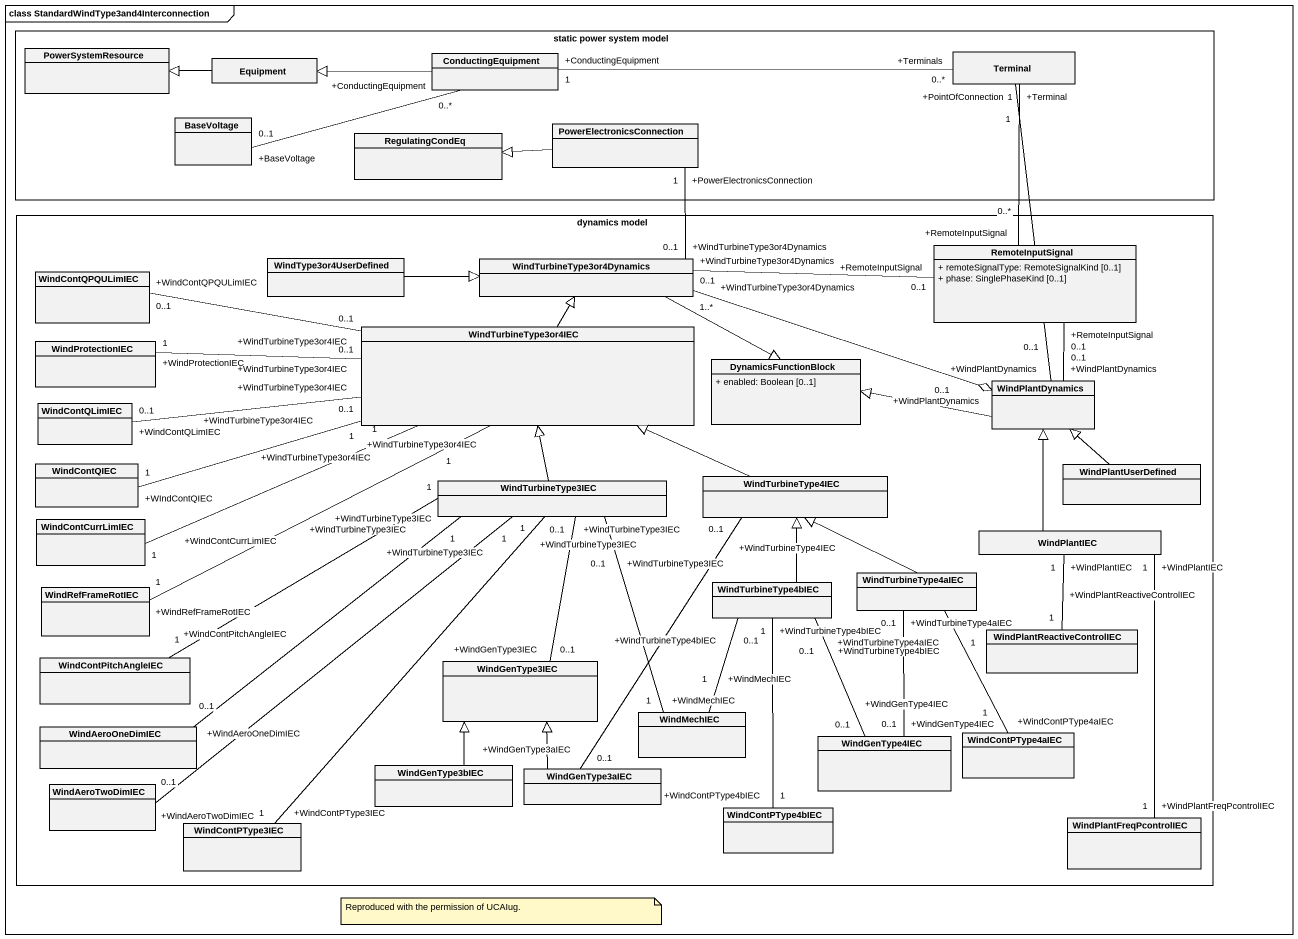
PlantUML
@startuml
mainframe class StandardWindType3and4Interconnection
hide circle
hide empty members
skinparam classAttributeIconSize 0
rectangle "static power system model" as static_power_system_model {
  class PowerSystemResource
  class Equipment
  class ConductingEquipment
  class Terminal
  class BaseVoltage
  class PowerElectronicsConnection
  class RegulatingCondEq
}
rectangle "dynamics model" as dynamics_model {
  class WindContQPQULimIEC
  class WindType3or4UserDefined
  class WindTurbineType3or4Dynamics
  class RemoteInputSignal {
    + remoteSignalType: RemoteSignalKind [0..1]
    + phase: SinglePhaseKind [0..1]
  }
  class WindProtectionIEC
  class WindTurbineType3or4IEC
  class DynamicsFunctionBlock {
    + enabled: Boolean [0..1]
  }
  class WindPlantDynamics
  class WindContQLimIEC
  class WindContQIEC
  class WindPlantUserDefined
  class WindTurbineType3IEC
  class WindTurbineType4IEC
  class WindContCurrLimIEC
  class WindPlantIEC
  class WindRefFrameRotIEC
  class WindTurbineType4bIEC
  class WindTurbineType4aIEC
  class WindPlantReactiveControlIEC
  class WindContPitchAngleIEC
  class WindGenType3IEC
  class WindAeroOneDimIEC
  class WindMechIEC
  class WindGenType4IEC
  class WindContPType4aIEC
  class WindAeroTwoDimIEC
  class WindGenType3bIEC
  class WindGenType3aIEC
  class WindContPType3IEC
  class WindContPType4bIEC
  class WindPlantFreqPcontrolIEC
}
Equipment -left-|> PowerSystemResource
ConductingEquipment -left-|> Equipment
Terminal "+Terminals\n0..*" -left- "+ConductingEquipment\n1" ConductingEquipment
BaseVoltage "+BaseVoltage\n0..1" -right- "+ConductingEquipment\n0..*" ConductingEquipment
PowerElectronicsConnection -left-|> RegulatingCondEq
WindContQPQULimIEC "+WindContQPQULimIEC\n0..1" -right- "+WindTurbineType3or4IEC\n0..1" WindTurbineType3or4IEC
WindType3or4UserDefined -right-|> WindTurbineType3or4Dynamics
WindTurbineType3or4Dynamics "+WindTurbineType3or4Dynamics\n0..1" -up- "+PowerElectronicsConnection\n1" PowerElectronicsConnection
WindTurbineType3or4Dynamics "+WindTurbineType3or4Dynamics\n0..1" -right- "+RemoteInputSignal\n0..1" RemoteInputSignal
WindTurbineType3or4Dynamics -right-|> DynamicsFunctionBlock
RemoteInputSignal "+RemoteInputSignal\n0..*" -up- "+Terminal\n1" Terminal
WindProtectionIEC "+WindProtectionIEC\n1" -right- "+WindTurbineType3or4IEC\n0..1" WindTurbineType3or4IEC
WindTurbineType3or4IEC -up-|> WindTurbineType3or4Dynamics
WindPlantDynamics "+WindPlantDynamics\n0..1" -up- "+PointOfConnection\n1" Terminal
WindPlantDynamics "+WindPlantDynamics\n0..1" o-left- "+WindTurbineType3or4Dynamics\n1..*" WindTurbineType3or4Dynamics
WindPlantDynamics "+WindPlantDynamics\n0..1" -up- "+RemoteInputSignal\n0..1" RemoteInputSignal
WindPlantDynamics -left-|> DynamicsFunctionBlock
WindContQLimIEC "+WindContQLimIEC\n0..1" -right- "+WindTurbineType3or4IEC\n0..1" WindTurbineType3or4IEC
WindContQIEC "+WIndContQIEC\n1" -right- "+WindTurbineType3or4IEC\n1" WindTurbineType3or4IEC
WindPlantUserDefined -up-|> WindPlantDynamics
WindTurbineType3IEC -up-|> WindTurbineType3or4IEC
WindTurbineType4IEC -left-|> WindTurbineType3or4IEC
WindContCurrLimIEC "+WindContCurrLimIEC\n1" -right- "+WindTurbineType3or4IEC\n1" WindTurbineType3or4IEC
WindPlantIEC -up-|> WindPlantDynamics
WindPlantIEC "+WindPlantIEC\n1" -- "+WindPlantReactiveControlIEC\n1" WindPlantReactiveControlIEC
WindRefFrameRotIEC "+WindRefFrameRotIEC\n1" -right- "+WindTurbineType3or4IEC\n1" WindTurbineType3or4IEC
WindTurbineType4bIEC -up-|> WindTurbineType4IEC
WindTurbineType4aIEC -up-|> WindTurbineType4IEC
WindContPitchAngleIEC "+WindContPitchAngleIEC\n1" -right- "+WindTurbineType3IEC\n1" WindTurbineType3IEC
WindGenType3IEC "+WindGenType3IEC\n0..1" -up- "+WindTurbineType3IEC\n0..1" WindTurbineType3IEC
WindAeroOneDimIEC "+WindAeroOneDimIEC\n0..1" -right- "+WindTurbineType3IEC\n1" WindTurbineType3IEC
WindMechIEC "+WindMechIEC\n1" -up- "+WindTurbineType3IEC\n0..1" WindTurbineType3IEC
WindMechIEC "+WindMechIEC\n1" -up- "+WindTurbineType4bIEC\n0..1" WindTurbineType4bIEC
WindGenType4IEC "+WindGenType4IEC\n0..1" -up- "+WindTurbineType4bIEC\n0..1" WindTurbineType4bIEC
WindGenType4IEC "+WindGenType4IEC\n0..1" -up- "+WindTurbineType4aIEC\n0..1" WindTurbineType4aIEC
WindContPType4aIEC "+WindContPType4aIEC\n1" -up- "+WindTurbineType4aIEC\n1" WindTurbineType4aIEC
WindAeroTwoDimIEC "+WindAeroTwoDimIEC\n0..1" -up- "+WindTurbineType3IEC\n1" WindTurbineType3IEC
WindGenType3bIEC -up-|> WindGenType3IEC
WindGenType3aIEC "+WindGenType3aIEC\n0..1" -up- "+WindTurbineType4IEC\n0..1" WindTurbineType4IEC
WindGenType3aIEC -up-|> WindGenType3IEC
WindContPType3IEC "+WindContPType3IEC\n1" -up- "+WindTurbineType3IEC\n1" WindTurbineType3IEC
WindContPType4bIEC "+WindContPType4bIEC\n1" -up- "+WindTurbineType4bIEC\n1" WindTurbineType4bIEC
WindPlantFreqPcontrolIEC "+WindPlantFreqPcontrolIEC\n1" -up- "+WindPlantIEC\n1" WindPlantIEC
note as N1
  Reproduced with the permission of UCAIug.
end note
@enduml
